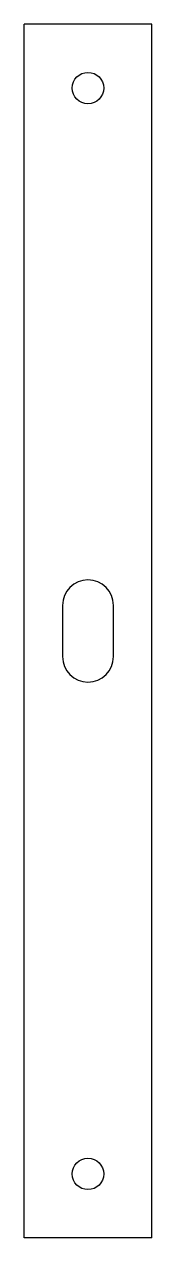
# Model space of a CAD drawing. Header units: millimetres. Extents: x 297 to 317, y 88 to 278.
import ezdxf

# ---------------------------------------------------------------- set-up
doc = ezdxf.new("R2010")
doc.units = ezdxf.units.MM
doc.layers.add('Default', color=7, linetype='Continuous')
doc.layers.add('U_L40', color=7, linetype='Continuous')

# ---------------------------------------------------------------- blocks, each defined once
blk = doc.blocks.new('SE')
at = {"layer": 'U_L40', "color": 7, "linetype": 'Continuous'}
for p, q in [((317.13, 278.29), (297.13, 278.29)), ((303.13, 187.26), (303.13, 179.26)), ((311.13, 179.26), (311.13, 187.26)), ((317.13, 88.23), (297.13, 88.23))]:
    blk.add_line(p, q, dxfattribs=at)
for centre in [(307.13, 268.29), (307.13, 98.23)]:
    blk.add_circle(centre, 2.46, dxfattribs=at)
for centre, start, end in [((307.13, 187.26), 0, 180), ((307.13, 179.26), 180, 0)]:
    blk.add_arc(centre, 4, start, end, dxfattribs=at)

msp = doc.modelspace()

# ---------------------------------------------------------------- linework, layer by layer
at = {"layer": 'Default', "color": 7, "linetype": 'Continuous'}
for p, q in [((297.13, 88.23), (297.13, 278.29)), ((317.13, 88.23), (317.13, 278.29))]:
    msp.add_line(p, q, dxfattribs=at)

# ---------------------------------------------------------------- block references
at = {"layer": 'Default'}
msp.add_blockref('SE', (0, 0), dxfattribs=at)

doc.saveas('drawing.dxf')
